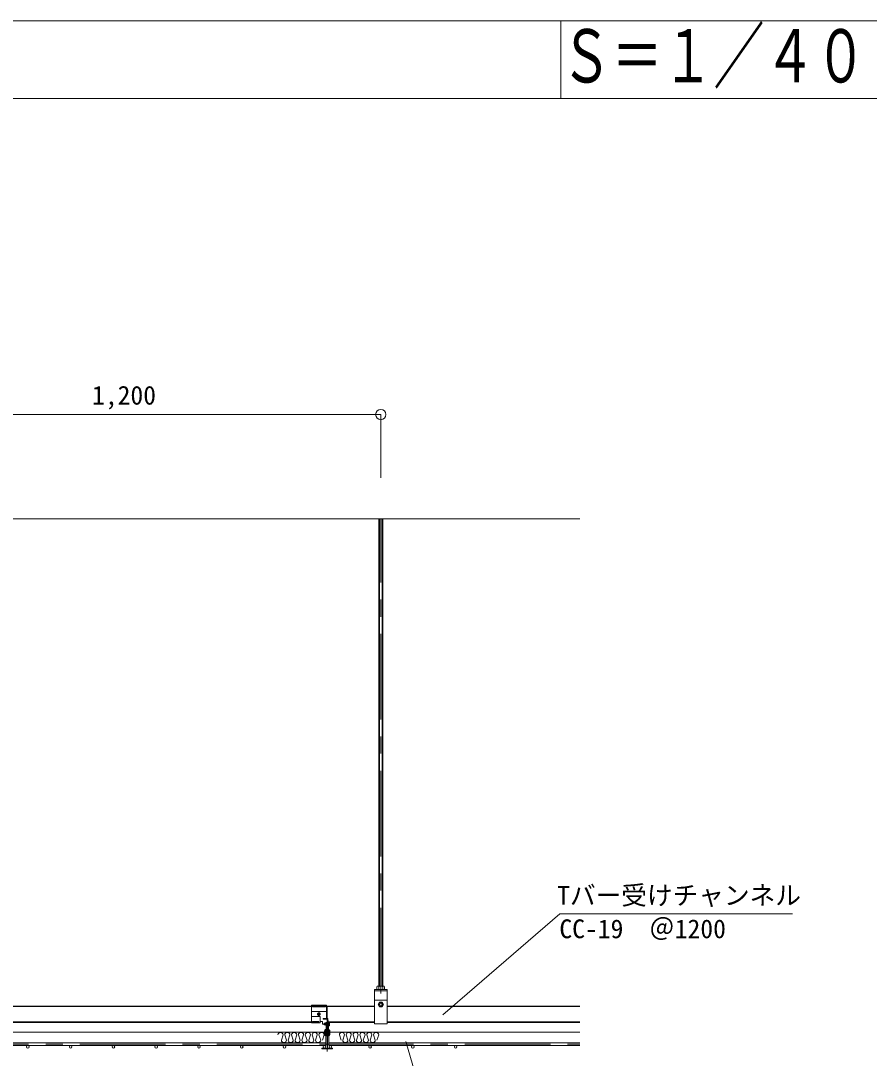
# Model space of a CAD drawing. Units: millimetres at full size, sheet at 1:40; details may follow other scales. Extents: x -7707 to 7893, y -5335 to 5359.
# Drawn here: x -3859 to -1875, y -3850 to -1426 of the extents above; entities that cross this region are included whole.
import ezdxf
from ezdxf.enums import TextEntityAlignment as Align

# ---------------------------------------------------------------- set-up
doc = ezdxf.new("R2010")
doc.units = ezdxf.units.MM
doc.header["$LTSCALE"] = 40
doc.header["$PDMODE"] = 32
doc.header["$PDSIZE"] = 24
for name, pattern in [('CHAIN1', [8, 5, -1, 1, -1]), ('DASHED1', [1.8, 1.2, -0.6]), ('DASHED2', [3, 2, -1]), ('LONG_DASHED1', [7, 6, -1])]:
    doc.linetypes.add(name, pattern=pattern)
for name, color, linetype, lineweight in [('7-0_中心線', 4, 'CHAIN1', 9), ('7-1_吊り材', 7, 'Continuous', 18), ('7-2_メイン・クロス', 3, 'Continuous', 18), ('7-4_ブレース・補強材', 4, 'Continuous', 9), ('7-5_寸法', 4, 'Continuous', 9), ('7-6_文字', 7, 'Continuous', 18), ('7-9_躯体他', 4, 'Continuous', 18), ('7-C_ビス・アンカーボ', 2, 'Continuous', 25), ('7-D_パネル', 4, 'Continuous', 18), ('F-2_メイン・クロス', 3, 'Continuous', 18), ('F-6_文字', 7, 'Continuous', 18)]:
    doc.layers.add(name, color=color, linetype=linetype, lineweight=lineweight)
doc.styles.add('ＭＳ ゴシック', font='')
doc.styles.get('ＭＳ ゴシック').set_extended_font_data('MS Gothic')

msp = doc.modelspace()

# ---------------------------------------------------------------- linework, layer by layer
at = {"layer": '7-0_中心線'}
for p, q in [((-3017.1, -3698.58), (-3017.1, -2589.6)), ((-3142.1, -3826.2), (-3142.1, -3795)), ((-4040.21, -3817.4), (-3144.03, -3817.4)), ((-3140.7, -3817.4), (-2551.72, -3817.4))]:
    msp.add_line(p, q, dxfattribs=at)
at = {"layer": '7-0_中心線', "lineweight": 18}
msp.add_line((-3142.1, -3834.62), (-3142.1, -3778.16), dxfattribs=at)
at = {"layer": '7-1_吊り材'}
for p, q in [((-3021.6, -3681.66), (-3021.6, -2589.6)), ((-3020.09, -3681.66), (-3020.09, -2589.6)), ((-3014.1, -3681.66), (-3014.1, -2589.6)), ((-3012.6, -3681.66), (-3012.6, -2589.6)), ((-3026.1, -3689.6), (-3026.1, -3683.16)), ((-3023.85, -3681.66), (-3010.35, -3681.66)), ((-3021.6, -3689.6), (-3021.6, -3683.16)), ((-3012.6, -3689.6), (-3012.6, -3683.16)), ((-3008.1, -3689.6), (-3008.1, -3683.16)), ((-3032.1, -3769.6), (-3032.1, -3689.6)), ((-3032.1, -3689.6), (-3002.1, -3689.6)), ((-3026.1, -3689.6), (-3008.1, -3689.6)), ((-3002.1, -3689.6), (-3002.1, -3769.6)), ((-3179.1, -3726.04), (-3144.1, -3726.04)), ((-3179.1, -3767.64), (-3179.1, -3726.04)), ((-3176.6, -3730.03), (-3176.6, -3726.04)), ((-3176.6, -3727.64), (-3146.6, -3727.64)), ((-3176.6, -3730.03), (-3146.6, -3730.03)), ((-3146.6, -3730.03), (-3146.6, -3726.04)), ((-3144.1, -3740.79), (-3144.1, -3726.04)), ((-3144.1, -3731.04), (-3142.5, -3731.04)), ((-3142.5, -3766.4), (-3142.5, -3731.04)), ((-3032.1, -3714.4), (-3002.1, -3714.4)), ((-3018.58, -3723.44), (-3020.37, -3723.98)), ((-3018.58, -3726.44), (-3020.37, -3725.89)), ((-3018.58, -3723.44), (-3018.04, -3721.65)), ((-3018.58, -3726.44), (-3018.04, -3728.23)), ((-3015.58, -3723.44), (-3016.12, -3721.65)), ((-3015.58, -3726.44), (-3016.12, -3728.23)), ((-3015.58, -3723.44), (-3013.79, -3723.98)), ((-3015.58, -3726.44), (-3013.79, -3725.89)), ((-3179.1, -3740.79), (-3144.1, -3740.79)), ((-3179.1, -3752.88), (-3158.8, -3752.88)), ((-3158.8, -3767.64), (-3158.8, -3752.88)), ((-3142.7, -3757), (-3151.6, -3757)), ((-3151.6, -3758.6), (-3151.6, -3757)), ((-3146.6, -3758.6), (-3146.6, -3757)), ((-3179.1, -3767.64), (-3158.8, -3767.64)), ((-3176.6, -3764.2), (-3161.6, -3764.2)), ((-3176.6, -3767.64), (-3176.6, -3764.2)), ((-3176.6, -3766.04), (-3161.6, -3766.04)), ((-3161.6, -3767.64), (-3161.6, -3764.2)), ((-3158.8, -3764.44), (-3153.5, -3764.44)), ((-3153.5, -3770.5), (-3153.5, -3764.44)), ((-3153.5, -3770.5), (-3142.5, -3770.5)), ((-3142.7, -3758.6), (-3151.6, -3758.6)), ((-3145.5, -3768.5), (-3149.4, -3768.5)), ((-3149.4, -3772.5), (-3149.4, -3768.5)), ((-3145.5, -3772.5), (-3149.4, -3772.5)), ((-3145.5, -3774.1), (-3145.5, -3766.9)), ((-3142.5, -3766.9), (-3145.5, -3766.9)), ((-3145, -3774.1), (-3145.5, -3774.1)), ((-3145, -3783.44), (-3145, -3769.9)), ((-3144.1, -3784.3), (-3144.1, -3770.5)), ((-3142.5, -3783.9), (-3142.5, -3766.4)), ((-3141.7, -3768.5), (-3142.5, -3768.5)), ((-3141.7, -3772.5), (-3142.5, -3772.5)), ((-3142.2, -3759.1), (-3141.7, -3764)), ((-3142.01, -3761), (-3140.43, -3760.84)), ((-3141.7, -3783.82), (-3141.7, -3764)), ((-3140.6, -3759.1), (-3140.1, -3764)), ((-3140.1, -3783.82), (-3140.1, -3764)), ((-3140.1, -3774.8), (-3140.1, -3766.2)), ((-3138.1, -3766.2), (-3140.1, -3766.2)), ((-3138.1, -3774.8), (-3140.1, -3774.8)), ((-3139.3, -3783.6), (-3139.3, -3768.8)), ((-3136.6, -3773.3), (-3136.6, -3767.7)), ((-3002.1, -3769.6), (-3032.1, -3769.6)), ((-3148.4, -3786.3), (-3148.4, -3794.1)), ((-3147.5, -3786.3), (-3147.5, -3796)), ((-3145, -3783.44), (-3146, -3783.44)), ((-3145.9, -3786.3), (-3145.9, -3796)), ((-3145.5, -3784.3), (-3144.1, -3784.3)), ((-3145.5, -3785.9), (-3144.5, -3785.9)), ((-3145.5, -3798), (-3142.5, -3798)), ((-3141.7, -3796.4), (-3138.8, -3796.4)), ((-3140.2, -3785.84), (-3138.66, -3786.29)), ((-3139.75, -3784.3), (-3138.21, -3784.76)), ((-3139.3, -3783.6), (-3137.99, -3783.99)), ((-3138.3, -3795.9), (-3138.3, -3786.77)), ((-3136.7, -3795.9), (-3136.7, -3786.77)), ((-3135.94, -3795.06), (-3135.94, -3786.77))]:
    msp.add_line(p, q, dxfattribs=at)
at = {"layer": '7-1_吊り材', "linetype": 'DASHED1'}
msp.add_line((-3032.1, -3692.8), (-3002.1, -3692.8), dxfattribs=at)
at = {"layer": '7-1_吊り材', "linetype": 'DASHED2'}
msp.add_line((-3144.1, -3731.04), (-3144.1, -3757), dxfattribs=at)
at = {"layer": '7-1_吊り材', "linetype": 'LONG_DASHED1'}
msp.add_line((-3139.3, -3772), (-3140.1, -3772), dxfattribs=at)
at = {"layer": '7-1_吊り材'}
msp.add_lwpolyline([(-3020.26, -3719.44), (-3013.9, -3719.44), (-3010.73, -3724.94), (-3013.9, -3730.44), (-3020.26, -3730.44), (-3023.43, -3724.94)], close=True, dxfattribs=at)
for points in [[(-3145.5, -3796.4), (-3142.5, -3796.4), (-3142.5, -3798)], [(-3141.7, -3796.4), (-3141.7, -3798), (-3138.8, -3798)]]:
    msp.add_lwpolyline(points, dxfattribs=at)
msp.add_circle((-3017.08, -3724.94), 5.24, dxfattribs=at)
for centre, radius, start, end in [((-3023.82, -3684.1), 2.46, 22.47382, 157.52618), ((-3017.1, -3689.16), 7.5, 53.12245, 126.87755), ((-3010.35, -3684.1), 2.44, 22.61986, 157.38014), ((-3020.08, -3724.94), 1, 106.87448, 253.1255), ((-3017.08, -3721.94), 1, 16.87448, 163.1255), ((-3017.08, -3727.94), 1, 196.87448, 343.1255), ((-3014.08, -3724.94), 1, 286.87448, 73.1255), ((-3142.7, -3759.1), 2.1, 0, 90), ((-3144.1, -3769.9), 0.9, 90, 180), ((-3142.7, -3759.1), 0.5, 0.00002, 90), ((-3140.1, -3768.8), 0.8, 0, 90), ((-3138.1, -3767.7), 1.5, 0.00002, 90), ((-3138.1, -3773.3), 1.5, 270, 0.00002), ((-3145.5, -3786.3), 2.9, 99.92819, 180), ((-3147.5, -3794.1), 0.9, 180, 270), ((-3145.5, -3786.3), 2, 90.00002, 180), ((-3145.5, -3796), 2, 180, 270), ((-3145.5, -3786.3), 0.4, 90, 180), ((-3145.5, -3796), 0.4, 180, 270), ((-3144.5, -3783.9), 2, 270, 0.00002), ((-3139.6, -3783.82), 2.1, 180, 253.61047), ((-3139.6, -3783.82), 0.5, 180, 253.61047), ((-3138.8, -3795.9), 0.5, 270, 0), ((-3138.8, -3795.9), 2.1, 270, 0), ((-3138.8, -3786.77), 0.5, 0, 73.61047), ((-3138.8, -3786.77), 2.1, 0, 73.61047), ((-3138.8, -3786.77), 2.9, 0, 73.61047), ((-3136.44, -3795.31), 0.25, 180, 270), ((-3136.44, -3795.06), 0.5, 270, 0)]:
    msp.add_arc(centre, radius, start, end, dxfattribs=at)
at = {"layer": '7-2_メイン・クロス'}
for p, q in [((-3145.6, -3796.1), (-3145.6, -3786.7)), ((-3143.85, -3786.4), (-3145.3, -3786.4)), ((-3144.7, -3796.4), (-3145.3, -3796.4)), ((-3144.5, -3796.05), (-3143.65, -3795.2)), ((-3144.5, -3796.2), (-3144.5, -3796.05)), ((-3144.3, -3792.7), (-3144.3, -3791.9)), ((-3143.85, -3791.9), (-3144.3, -3791.9)), ((-3144.3, -3792.7), (-3143.1, -3793.9)), ((-3143.85, -3786.4), (-3143.71, -3786.47)), ((-3143.85, -3786.9), (-3143.71, -3786.83)), ((-3143.85, -3786.9), (-3143.71, -3786.97)), ((-3143.85, -3787.4), (-3143.71, -3787.33)), ((-3143.85, -3787.4), (-3143.71, -3787.47)), ((-3143.85, -3787.9), (-3143.71, -3787.83)), ((-3143.85, -3787.9), (-3143.71, -3787.97)), ((-3143.85, -3788.4), (-3143.71, -3788.33)), ((-3143.85, -3788.4), (-3143.71, -3788.47)), ((-3143.85, -3788.9), (-3143.71, -3788.83)), ((-3143.85, -3788.9), (-3143.71, -3788.97)), ((-3143.85, -3789.4), (-3143.71, -3789.33)), ((-3143.85, -3789.4), (-3143.71, -3789.47)), ((-3143.85, -3789.9), (-3143.71, -3789.83)), ((-3143.85, -3789.9), (-3143.71, -3789.97)), ((-3143.85, -3790.4), (-3143.71, -3790.33)), ((-3143.85, -3790.4), (-3143.71, -3790.47)), ((-3143.85, -3790.9), (-3143.71, -3790.83)), ((-3143.85, -3790.9), (-3143.71, -3790.97)), ((-3143.85, -3791.4), (-3143.71, -3791.33)), ((-3143.85, -3791.4), (-3143.71, -3791.47)), ((-3143.85, -3791.9), (-3143.71, -3791.83)), ((-3142.95, -3795.2), (-3143.65, -3795.2)), ((-3143.1, -3793.9), (-3141.1, -3793.9)), ((-3142.75, -3795.4), (-3142.75, -3827.2)), ((-3141.45, -3795.4), (-3141.45, -3827.2)), ((-3141.25, -3795.2), (-3140.55, -3795.2)), ((-3139.9, -3792.7), (-3141.1, -3793.9)), ((-3139.7, -3796.05), (-3140.55, -3795.2)), ((-3140.35, -3786.65), (-3140.5, -3786.72)), ((-3140.35, -3787.15), (-3140.5, -3787.08)), ((-3140.35, -3787.15), (-3140.5, -3787.22)), ((-3140.35, -3787.65), (-3140.5, -3787.58)), ((-3140.35, -3787.65), (-3140.5, -3787.72)), ((-3140.35, -3788.15), (-3140.5, -3788.08)), ((-3140.35, -3788.15), (-3140.5, -3788.22)), ((-3140.35, -3788.65), (-3140.5, -3788.58)), ((-3140.35, -3788.65), (-3140.5, -3788.72)), ((-3140.35, -3789.15), (-3140.5, -3789.08)), ((-3140.35, -3789.15), (-3140.5, -3789.22)), ((-3140.35, -3789.65), (-3140.5, -3789.58)), ((-3140.35, -3789.65), (-3140.5, -3789.72)), ((-3140.35, -3790.15), (-3140.5, -3790.08)), ((-3140.35, -3790.15), (-3140.5, -3790.22)), ((-3140.35, -3790.65), (-3140.5, -3790.58)), ((-3140.35, -3790.65), (-3140.5, -3790.72)), ((-3140.35, -3791.15), (-3140.5, -3791.08)), ((-3140.35, -3791.15), (-3140.5, -3791.22)), ((-3140.35, -3791.65), (-3140.5, -3791.58)), ((-3140.35, -3786.4), (-3138.9, -3786.4)), ((-3140.35, -3786.4), (-3138.9, -3786.4)), ((-3140.35, -3786.65), (-3140.35, -3786.4)), ((-3140.35, -3791.65), (-3139.9, -3791.65)), ((-3139.9, -3792.7), (-3139.9, -3791.65)), ((-3139.7, -3796.2), (-3139.7, -3796.05)), ((-3139.5, -3796.4), (-3138.9, -3796.4)), ((-3138.6, -3796.1), (-3138.6, -3786.7)), ((-3154.6, -3828.1), (-3154.6, -3826.7)), ((-3150.9, -3826.4), (-3154.3, -3826.4)), ((-3129.9, -3828.4), (-3154.3, -3828.4)), ((-3150.6, -3827), (-3150.6, -3826.7)), ((-3150.4, -3827.2), (-3145.6, -3827.2)), ((-3145.6, -3826.95), (-3145.6, -3827.2)), ((-3144.5, -3826.95), (-3144.5, -3827.2)), ((-3144.5, -3827.2), (-3142.75, -3827.2)), ((-3139.7, -3827.2), (-3141.45, -3827.2)), ((-3139.7, -3826.95), (-3139.7, -3827.2)), ((-3138.6, -3826.95), (-3138.6, -3827.2)), ((-3133.8, -3827.2), (-3138.6, -3827.2)), ((-3133.6, -3827), (-3133.6, -3826.7)), ((-3133.3, -3826.4), (-3129.9, -3826.4)), ((-3129.6, -3828.1), (-3129.6, -3826.7))]:
    msp.add_line(p, q, dxfattribs=at)
for centre, radius, start, end in [((-3145.3, -3786.7), 0.3, 90, 180), ((-3145.3, -3796.1), 0.3, 180, 270), ((-3144.7, -3796.2), 0.2, 270, 0), ((-3143.8, -3786.65), 0.2, 297.01889, 62.98111), ((-3143.8, -3787.15), 0.2, 297.01889, 62.98111), ((-3143.8, -3787.65), 0.2, 297.01889, 62.98111), ((-3143.8, -3788.15), 0.2, 297.01889, 62.98111), ((-3143.8, -3788.65), 0.2, 297.01889, 62.98111), ((-3143.8, -3789.15), 0.2, 297.01889, 62.98111), ((-3143.8, -3789.65), 0.2, 297.01889, 62.98111), ((-3143.8, -3790.15), 0.2, 297.01889, 62.98111), ((-3143.8, -3790.65), 0.2, 297.01889, 62.98111), ((-3143.8, -3791.15), 0.2, 297.01889, 62.98111), ((-3143.8, -3791.65), 0.2, 297.01889, 62.98111), ((-3142.95, -3795.4), 0.2, 0, 90), ((-3141.25, -3795.4), 0.2, 90, 180), ((-3140.4, -3786.9), 0.2, 117.01889, 242.98111), ((-3140.4, -3787.4), 0.2, 117.01889, 242.98111), ((-3140.4, -3787.9), 0.2, 117.01889, 242.98111), ((-3140.4, -3788.4), 0.2, 117.01889, 242.98111), ((-3140.4, -3788.9), 0.2, 117.01889, 242.98111), ((-3140.4, -3789.4), 0.2, 117.01889, 242.98111), ((-3140.4, -3789.9), 0.2, 117.01889, 242.98111), ((-3140.4, -3790.4), 0.2, 117.01889, 242.98111), ((-3140.4, -3790.9), 0.2, 117.01889, 242.98111), ((-3140.4, -3791.4), 0.2, 117.01889, 242.98111), ((-3139.5, -3796.2), 0.2, 180, 270), ((-3138.9, -3786.7), 0.3, 0, 90), ((-3138.9, -3796.1), 0.3, 270, 0), ((-3154.3, -3826.7), 0.3, 90, 180), ((-3154.3, -3828.1), 0.3, 180, 270), ((-3150.9, -3826.7), 0.3, 0, 90), ((-3150.4, -3827), 0.2, 180, 270), ((-3145.05, -3826.95), 0.55, 0, 180), ((-3139.15, -3826.95), 0.55, 0, 180), ((-3139.15, -3826.95), 0.55, 0, 180), ((-3133.8, -3827), 0.2, 270, 0), ((-3133.8, -3827), 0.2, 270, 0), ((-3133.3, -3826.7), 0.3, 90, 180), ((-3133.3, -3826.7), 0.3, 90, 180), ((-3129.9, -3826.7), 0.3, 0, 90), ((-3129.9, -3826.7), 0.3, 0, 90), ((-3129.9, -3828.1), 0.3, 270, 0), ((-3129.9, -3828.1), 0.3, 270, 0)]:
    msp.add_arc(centre, radius, start, end, dxfattribs=at)
at = {"layer": '7-4_ブレース・補強材'}
for p, q in [((-4044.1, -3728.4), (-3179.1, -3728.4)), ((-4044.1, -3729.6), (-3179.1, -3729.6)), ((-3144.1, -3728.4), (-3032.1, -3728.4)), ((-3144.1, -3729.6), (-3032.1, -3729.6)), ((-3002.1, -3728.4), (-2551.72, -3728.4)), ((-3002.1, -3729.6), (-2551.72, -3729.6)), ((-4040.1, -3765.2), (-3179.1, -3765.2)), ((-4037.36, -3766.4), (-3179.1, -3766.4)), ((-3139.98, -3765.2), (-3032.1, -3765.2)), ((-3139.86, -3766.4), (-3032.1, -3766.4)), ((-3002.1, -3765.2), (-2551.72, -3765.2)), ((-3002.1, -3766.4), (-2551.72, -3766.4))]:
    msp.add_line(p, q, dxfattribs=at)
at = {"layer": '7-5_寸法', "lineweight": 18}
for p, q in [((-4217.1, -2346.38), (-3017.1, -2346.38)), ((-3017.1, -2346.38), (-3017.1, -2494.53))]:
    msp.add_line(p, q, dxfattribs=at)
at = {"layer": '7-5_寸法', "color": 7}
msp.add_point((-3017.1, -2346.38), dxfattribs=at)
at = {"layer": '7-6_文字'}
for points in [[(-2871.69, -3748.52), (-2598.57, -3512.8), (-2054.93, -3512.8)], [(-2958.79, -3811.17), (-2809.41, -4320.42), (-1945.14, -4320.42)]]:
    msp.add_lwpolyline(points, dxfattribs=at)
at = {"layer": '7-9_躯体他'}
msp.add_line((-6854.6, -2589.6), (-2551.72, -2589.6), dxfattribs=at)
at = {"layer": '7-C_ビス・アンカーボ', "linetype": 'DASHED1', "lineweight": 18}
for p, q in [((-3162.92, -3747.25), (-3163.72, -3747)), ((-3162.67, -3746.37), (-3163.47, -3746.15)), ((-3162.92, -3747.25), (-3162.59, -3747.55)), ((-3162.52, -3747.99), (-3162.75, -3748.79)), ((-3162.67, -3746.37), (-3162.23, -3746.31)), ((-3162.52, -3747.99), (-3162.59, -3747.55)), ((-3161.93, -3745.97), (-3162.23, -3746.31)), ((-3161.93, -3745.97), (-3161.68, -3745.17)), ((-3161.65, -3748.25), (-3161.89, -3749.04)), ((-3161.65, -3748.25), (-3161.35, -3747.91)), ((-3160.91, -3747.84), (-3161.35, -3747.91)), ((-3161.05, -3746.23), (-3160.83, -3745.42)), ((-3161.05, -3746.23), (-3160.99, -3746.67)), ((-3160.65, -3746.97), (-3160.99, -3746.67)), ((-3160.91, -3747.84), (-3160.1, -3748.07)), ((-3160.65, -3746.97), (-3159.85, -3747.21))]:
    msp.add_line(p, q, dxfattribs=at)
msp.add_circle((-3161.79, -3747.11), 3.15, dxfattribs=at)
for start, end in [(150.39271, 176.89324), (240.39271, 266.89324), (60.39271, 86.89324), (330.39271, 356.89324)]:
    msp.add_arc((-3161.79, -3747.11), 1.94, start, end, dxfattribs=at)
at = {"layer": '7-D_パネル'}
for p, q in [((-3245.5, -3795.77), (-3249.5, -3807.7)), ((-3241.5, -3795.77), (-3237.5, -3807.7)), ((-3229.5, -3795.77), (-3233.5, -3807.7)), ((-3225.5, -3795.77), (-3221.5, -3807.7)), ((-3213.5, -3795.77), (-3217.5, -3807.7)), ((-3209.5, -3795.77), (-3205.5, -3807.7)), ((-3197.5, -3795.77), (-3201.5, -3807.7)), ((-3193.5, -3795.77), (-3189.5, -3807.7)), ((-3181.5, -3795.77), (-3185.5, -3807.7)), ((-3177.5, -3795.77), (-3173.5, -3807.7)), ((-3165.5, -3795.77), (-3169.5, -3807.7)), ((-3161.5, -3795.77), (-3157.5, -3807.7)), ((-3149.5, -3795.77), (-3153.5, -3807.7)), ((-3138.6, -3789.4), (-2551.72, -3789.4)), ((-3113.92, -3795.77), (-3109.92, -3807.7)), ((-3101.92, -3795.77), (-3105.92, -3807.7)), ((-3097.92, -3795.77), (-3093.92, -3807.7)), ((-3085.92, -3795.77), (-3089.92, -3807.7)), ((-3081.92, -3795.77), (-3077.92, -3807.7)), ((-3069.92, -3795.77), (-3073.92, -3807.7)), ((-3065.92, -3795.77), (-3061.92, -3807.7)), ((-3053.92, -3795.77), (-3057.92, -3807.7)), ((-3049.92, -3795.77), (-3045.92, -3807.7)), ((-3037.92, -3795.77), (-3041.92, -3807.7)), ((-3033.92, -3795.77), (-3029.92, -3807.7)), ((-3021.92, -3795.77), (-3025.92, -3807.7)), ((-4038.6, -3814.4), (-3145.6, -3814.4)), ((-3138.6, -3814.4), (-2551.72, -3814.4))]:
    msp.add_line(p, q, dxfattribs=at)
at = {"layer": '7-D_パネル', "lineweight": 9}
for p, q in [((-3145.6, -3789.4), (-3145.6, -3814.4)), ((-4038.6, -3820.4), (-3145.6, -3820.4)), ((-3145.6, -3814.4), (-3145.6, -3820.4)), ((-3138.6, -3814.4), (-3138.6, -3820.4)), ((-3138.6, -3820.4), (-2551.72, -3820.4))]:
    msp.add_line(p, q, dxfattribs=at)
at = {"layer": '7-D_パネル'}
for points in [[(-4038.6, -3789.4), (-3145.6, -3789.4), (-3145.6, -3814.4)], [(-3138.6, -3789.4), (-3138.6, -3814.4), (-2551.72, -3814.4)]]:
    msp.add_lwpolyline(points, dxfattribs=at)
for centre in [(-3842.1, -3823.4), (-3742.1, -3823.4), (-3642.1, -3823.4), (-3542.1, -3823.4), (-3442.1, -3823.4), (-3342.1, -3823.4), (-3242.1, -3823.4), (-3149.1, -3823.4), (-3135.1, -3823.4), (-3042.1, -3823.4), (-2942.1, -3823.4), (-2842.1, -3823.4)]:
    msp.add_circle(centre, 3, dxfattribs=at)
for centre, start, end in [((-3251.5, -3795.77), 0, 180), ((-3235.5, -3795.77), 0, 180), ((-3219.5, -3795.77), 0, 180), ((-3203.5, -3795.77), 0, 180), ((-3187.5, -3795.77), 0, 180), ((-3171.5, -3795.77), 0, 180), ((-3155.5, -3795.77), 0, 180), ((-3107.92, -3795.77), 0, 180), ((-3091.92, -3795.77), 0, 180), ((-3075.92, -3795.77), 0, 180), ((-3059.92, -3795.77), 0, 180), ((-3043.92, -3795.77), 0, 180), ((-3027.92, -3795.77), 0, 180), ((-3243.5, -3807.7), 180, 0), ((-3227.5, -3807.7), 180, 0), ((-3211.5, -3807.7), 180, 0), ((-3195.5, -3807.7), 180, 0), ((-3179.5, -3807.7), 180, 0), ((-3163.5, -3807.7), 180, 0), ((-3099.92, -3807.7), 180, 0), ((-3083.92, -3807.7), 180, 0), ((-3067.92, -3807.7), 180, 0), ((-3051.92, -3807.7), 180, 0), ((-3035.92, -3807.7), 180, 0)]:
    msp.add_arc(centre, 6, start, end, dxfattribs=at)
at = {"layer": 'F-2_メイン・クロス'}
for p, q in [((-7706.82, -1426.27), (7893.18, -1426.27)), ((-2596.26, -1607.87), (-2596.26, -1426.27)), ((-7706.82, -1607.87), (7893.18, -1607.87))]:
    msp.add_line(p, q, dxfattribs=at)

# ---------------------------------------------------------------- texts
at = {"layer": '7-5_寸法', "color": 7, "style": 'ＭＳ ゴシック'}
msp.add_text('1,200', height=43.99, dxfattribs=at).set_placement((-3692.1, -2336.38), align=Align.BOTTOM_LEFT)
at = {"layer": '7-6_文字', "style": 'ＭＳ ゴシック'}
for s, p in [('Tバー受けチャンネル', (-2604.81, -3504.74)), ('CC-19\u3000＠1200', (-2599.59, -3583.02))]:
    msp.add_text(s, height=43.99, dxfattribs=at).set_placement(p, align=Align.BOTTOM_LEFT)
at = {"layer": 'F-6_文字', "style": 'ＭＳ ゴシック', "width": 0.7}
msp.add_text('Ｓ＝１／４０', height=124.6, dxfattribs=at).set_placement((-2596.26, -1607.87), align=Align.BOTTOM_LEFT)

doc.saveas('drawing.dxf')
